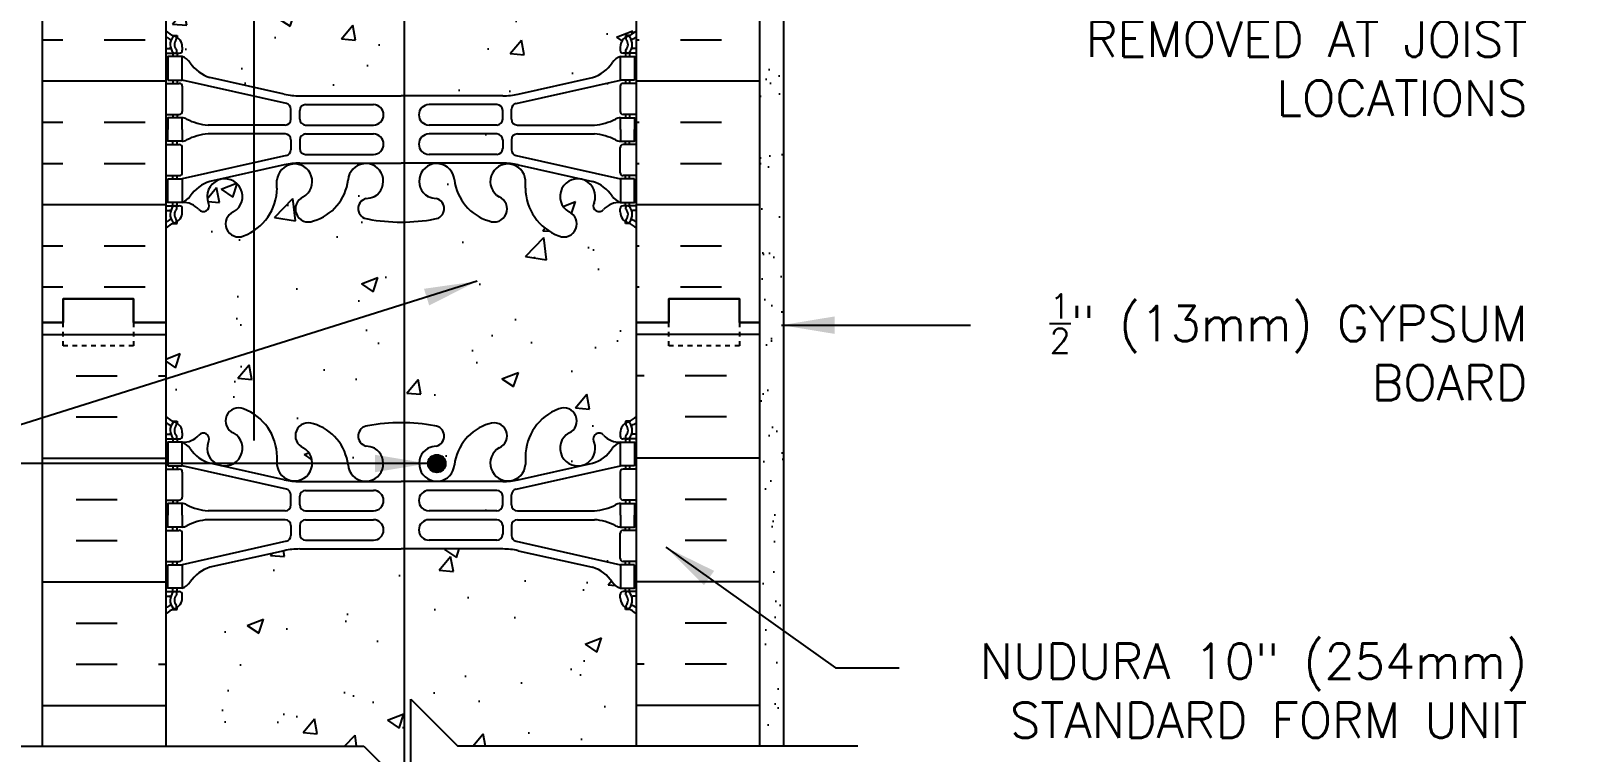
# Model space of a CAD drawing. Header units: inches. Extents: x 323.8 to 374.8, y 143.1 to 209.4.
# Drawn here: x 341.18 to 373.81, y 165.34 to 180.66 of the extents above; entities that cross this region are included whole.
import ezdxf

# ---------------------------------------------------------------- set-up
doc = ezdxf.new("R2010")
doc.units = ezdxf.units.IN
doc.header["$LTSCALE"] = 0.5
doc.header["$MEASUREMENT"] = 0
doc.linetypes.add('DASHED2', pattern=[0.375, 0.25, -0.125])
for name, color, linetype in [('HATCH', 12, 'Continuous'), ('line25', 2, 'Continuous'), ('LINE3', 3, 'Continuous'), ('LINE50', 5, 'Continuous'), ('LINE9', 9, 'Continuous'), ('TEXT', 4, 'Continuous'), ('Web_Edge', 9, 'Continuous')]:
    doc.layers.add(name, color=color, linetype=linetype)
doc.styles.add('DIM', font='romans.shx', dxfattribs={"width": 0.7})
doc.styles.add('ROMANS', font='romans.shx', dxfattribs={"height": 0.75})
doc.dimstyles.new('ext_12', dxfattribs={"dimscale": 12, "dimtxt": 0.09375, "dimasz": 0.09375, "dimexe": 0.09375, "dimexo": 0.0625, "dimgap": 0.0625, "dimtad": 1, "dimdec": 1, "dimzin": 3, "dimdsep": 46, "dimlunit": 4, "dimtxsty": 'DIM', "dimcen": 0.09, "dimdle": 0.09375, "dimclrt": 4, "dimadec": 0, "dimazin": 0, "dimtfac": 1, "dimtdec": 1, "dimtmove": 2, "dimatfit": 3, "dimfxl": 1, "dimfrac": 2, "dimtolj": 1, "dimtzin": 0, "dimarcsym": 0})
pattern_1 = [(50, (64.8806, -5.6803), (3.5863, -0.31376), [0.375, -4.125]), (355, (64.8806, -5.6803), (-0.693757, 3.76096), [0.3, -3.3]), (100.4514, (65.1794, -5.7064), (2.892547, 3.447198), [0.3187, -3.50571]), (46.1842, (64.8806, -4.6803), (5.336205, -0.827595), [0.5625, -6.1875]), (96.6356, (65.325, -4.7493), (4.67331, 4.87059), [0.47805, -5.258565]), (351.1842, (64.8806, -4.6803), (4.67331, 4.87059), [0.45, -4.95]), (21, (65.3806, -4.9303), (2.984535, -2.013094), [0.375, -4.125]), (326, (65.3806, -4.9303), (1.216577, 3.62575), [0.3, -3.3]), (71.4514, (65.6293, -5.098), (4.201113, 1.612652), [0.3187, -3.50571]), (37.5, (64.8806, -5.6803), (0.0607993, 1.6644693), [0, -3.26, 0, -3.35, 0, -3.3125]), (7.5, (64.8806, -5.6803), (1.315348, 1.972059), [0, -1.91, 0, -3.185, 0, -1.2625]), (327.5, (63.7656, -5.6803), (2.669112, -0.1127744), [0, -1.25, 0, -3.9, 0, -5.175]), (317.5, (63.2656, -5.6803), (2.915931, 0.500525), [0, -1.625, 0, -2.59, 0, -3.675])]
pattern_2 = [(310, (64.8806, 354.6207), (3.5863, 0.31376), [0.375, -4.125]), (5, (64.8806, 354.6207), (-0.693757, -3.76096), [0.3, -3.3]), (259.5486, (65.1794, 354.647), (2.892547, -3.447198), [0.3187, -3.50571]), (313.8158, (64.8806, 353.6207), (5.336205, 0.827595), [0.5625, -6.1875]), (263.3644, (65.325, 353.6897), (4.67331, -4.87059), [0.47805, -5.258565]), (8.8158, (64.8806, 353.6207), (4.67331, -4.87059), [0.45, -4.95]), (339, (65.3806, 353.8707), (2.984535, 2.013094), [0.375, -4.125]), (34, (65.3806, 353.8707), (1.216577, -3.62575), [0.3, -3.3]), (288.5486, (65.6293, 354.0384), (4.201113, -1.612652), [0.3187, -3.50571]), (322.5, (64.8806, 354.6207), (0.0607993, -1.6644693), [0, -3.26, 0, -3.35, 0, -3.3125]), (352.5, (64.8806, 354.6207), (1.315348, -1.972059), [0, -1.91, 0, -3.185, 0, -1.2625]), (32.5, (63.7656, 354.6207), (2.669112, 0.1127744), [0, -1.25, 0, -3.9, 0, -5.175]), (42.5, (63.2656, 354.6207), (2.915931, -0.500525), [0, -1.625, 0, -2.59, 0, -3.675])]

msp = doc.modelspace()

# ---------------------------------------------------------------- hatches: boundary and pattern name
at = {"layer": 'HATCH'}
h = msp.add_hatch(dxfattribs=at)
h.set_pattern_fill('AR-CONC', color=256, scale=0.5)
h.set_pattern_definition([(50, (0, 0), (3.5863, -0.31376), [0.375, -4.125]), (355, (0, 0), (-0.693757, 3.76096), [0.3, -3.3]), (100.4514, (0.299, -0.026), (2.892544, 3.4472), [0.3187, -3.50571]), (46.1842, (0, 1), (5.336207, -0.827596), [0.5625, -6.1875]), (96.6356, (0.4447, 0.931), (4.67331, 4.87059), [0.47805, -5.25857]), (351.1842, (0, 1), (4.67331, 4.87059), [0.45, -4.95]), (21, (0.5, 0.75), (2.984535, -2.013094), [0.375, -4.125]), (326, (0.5, 0.75), (1.216577, 3.62575), [0.3, -3.3]), (71.4514, (0.7487, 0.5822), (4.201112, 1.612656), [0.3187, -3.50571]), (37.5, (0, 0), (0.0607993, 1.6644693), [0, -3.26, 0, -3.35, 0, -3.3125]), (7.5, (0, 0), (1.315348, 1.9720586), [0, -1.91, 0, -3.185, 0, -1.2625]), (327.5, (-1.115, 0), (2.669112, -0.1127744), [0, -1.25, 0, -3.9, 0, -5.175]), (317.5, (-1.615, 0), (2.915931, 0.500525), [0, -1.625, 0, -2.59, 0, -3.675])])
h.paths.add_polyline_path([(354.75, 196.47), (356.75, 196.47), (357.45, 194.97), (360.45, 194.97), (361.149, 196.47), (363.149, 196.47), (363.849, 194.97), (366.849, 194.97), (367.548, 196.47), (369.548, 196.47), (370.247, 194.97), (373.247, 194.97), (373.813, 196.183), (373.813, 198.97), (354.051, 198.97), (354.051, 198.972, 0.310845), (353.09, 198.995, 0.520567), (352.491, 198.973, 0.520567), (352.146, 198.924, 0.10231), (352.051, 198.999, 0.10231), (351.955, 198.924, 0.520567), (351.61, 198.973, 0.520567), (351.012, 198.995, 0.310845), (350.051, 198.972, 0.310845), (349.09, 198.995, 0.520567), (348.491, 198.973, 0.520567), (348.146, 198.924, 0.520567), (347.656, 198.881, 0.520567), (347.352, 199.002, 0.258655), (346.93, 199.271, 0.230831), (346.512, 199.097, 0.520567), (346.15, 198.942, 0.520567), (345.869, 198.821, 0.520567), (345.296, 198.86, 0.520567), (344.954, 198.713, 0.520567), (344.595, 198.857, 0.058158), (344.416, 198.916), (344.416, 198.065), (344.051, 198.065), (344.051, 197.315), (344.416, 197.315), (344.416, 196.115), (344.051, 196.115), (344.051, 195.365), (344.416, 195.365), (344.416, 194.921), (346.276, 194.921), (346.276, 194.97), (354.051, 194.97)])
h.paths.add_polyline_path([(346.276, 194.921), (344.416, 194.921), (344.416, 194.165), (344.416, 192.468), (346.276, 192.468)])
h.paths.add_polyline_path([(344.416, 194.165), (344.051, 194.165), (344.051, 190.47, 0.088416), (344.197, 190.373), (344.287, 190.373), (344.287, 190.331, -0.249069), (344.397, 190.124), (344.397, 190.057, -0.414214), (344.334, 189.994), (344.287, 189.994), (344.287, 189.924), (344.392, 189.924, 0.231736), (344.749, 190.075, -0.8344), (344.961, 189.95), (344.949, 189.928, 2.155404), (345.488, 190.123, -1), (345.701, 190.634, -0.311223), (346.41, 189.618), (346.41, 189.453, 1.661382), (346.971, 189.805, -1), (347.185, 190.317, -0.307094), (347.923, 189.421, 1.604516), (348.482, 189.797, 0.055617), (348.303, 189.843, -0.843243), (348.337, 190.275, -0.030385), (348.792, 190.332), (348.792, 192.208), (344.416, 192.208), (344.416, 192.468)])
h.paths.add_polyline_path([(354.051, 192.208), (349.292, 192.208), (349.292, 190.333, -0.031541), (349.765, 190.275, -0.843243), (349.799, 189.843, 0.055617), (349.62, 189.797, 1.604516), (350.178, 189.421, -0.307094), (350.917, 190.317, -1), (351.13, 189.805, 1.661382), (351.692, 189.453), (351.691, 189.598, -0.316114), (352.4, 190.634, -1), (352.614, 190.123, 2.155404), (353.152, 189.928), (353.141, 189.95, -0.834375), (353.352, 190.075, 0.23174), (353.71, 189.924), (353.815, 189.924), (353.815, 189.994), (353.767, 189.994, -0.414214), (353.705, 190.057), (353.705, 190.124, -0.249069), (353.815, 190.331), (353.815, 190.373), (353.905, 190.373, 0.08841), (354.051, 190.47)])
h.paths.add_polyline_path([(353.541, 201.158), (353.421, 201.358), (353.421, 201.47), (353.421, 201.583), (353.541, 201.783), (353.541, 203.144, 0.268138), (353.38, 203.292), (344.722, 203.292, 0.268156), (344.561, 203.144), (344.561, 201.783), (344.681, 201.583), (344.681, 201.47), (344.681, 201.358), (344.561, 201.158), (344.561, 199.796, 0.268156), (344.722, 199.648), (353.38, 199.648, 0.268138), (353.541, 199.796)])
h.paths.add_polyline_path([(348.974, 204.695, 0.225652), (348.599, 205.07), (344.936, 205.07, 0.225652), (344.561, 204.695), (344.561, 203.855, 0.225652), (344.936, 203.48), (348.599, 203.48, 0.225652), (348.974, 203.855)])
h.paths.add_polyline_path([(348.974, 206.477, 0.225652), (348.599, 206.852), (344.936, 206.852, 0.225652), (344.561, 206.477), (344.561, 205.636, 0.225652), (344.936, 205.261), (348.599, 205.261, 0.225652), (348.974, 205.636)])
h.paths.add_polyline_path([(353.541, 206.477, 0.225652), (353.166, 206.852), (349.502, 206.852, 0.225652), (349.127, 206.477), (349.127, 205.636, 0.225652), (349.502, 205.261), (353.166, 205.261, 0.225652), (353.541, 205.636)])
h.paths.add_polyline_path([(353.541, 204.695, 0.225652), (353.166, 205.07), (349.502, 205.07, 0.225652), (349.127, 204.695), (349.127, 203.855, 0.225652), (349.502, 203.48), (353.166, 203.48, 0.225652), (353.541, 203.855)])
h.paths.add_polyline_path([(348.267, 207.785, -0.789943), (348.273, 208.213), (348.051, 208.435), (345.927, 208.435, -0.237921), (346.374, 207.56), (346.374, 207.395, 1.661382), (346.935, 207.748, -1), (347.149, 208.259, -0.30095), (347.885, 207.387, 1.661382), (348.446, 207.739, 0.055617)])
h.paths.add_polyline_path([(350.953, 208.259, -1), (351.166, 207.748, 1.661382), (351.728, 207.395), (351.727, 207.56, -0.237921), (352.175, 208.435), (350.051, 208.435), (349.051, 209.435), (349.051, 208.282, -0.049932), (349.801, 208.217, -0.843243), (349.835, 207.785, 0.055617), (349.656, 207.739, 1.661382), (350.217, 207.387, -0.30095)])
h.paths.add_polyline_path([(353.541, 208.435), (352.795, 208.435, -0.423493), (352.65, 208.065, 2.155404), (353.188, 207.87), (353.177, 207.892, -0.834375), (353.388, 208.017, 0.10894), (353.541, 207.904)])
h.paths.add_polyline_path([(345.452, 208.065, -0.423493), (345.307, 208.435), (344.561, 208.435), (344.561, 207.904, 0.108933), (344.713, 208.017, -0.8344), (344.925, 207.892), (344.913, 207.87, 2.155404)])
h.paths.add_polyline_path([(354.051, 186.278, 0.08841), (353.905, 186.375), (353.815, 186.375), (353.815, 186.417, -0.249069), (353.705, 186.624), (353.705, 186.692, -0.414214), (353.767, 186.754), (353.815, 186.754), (353.815, 186.824), (353.71, 186.824, -0.168672), (353.524, 186.974, 0.17445), (353.116, 187.269), (351.536, 187.622, 0.054974), (351.209, 187.658), (349.051, 187.658), (346.893, 187.658, 0.054974), (346.566, 187.622), (344.985, 187.269, 0.17445), (344.578, 186.974, -0.168672), (344.392, 186.824), (344.287, 186.824), (344.287, 186.754), (344.334, 186.754, -0.414214), (344.397, 186.692), (344.397, 186.624, -0.249069), (344.287, 186.417), (344.287, 186.375), (344.197, 186.375, 0.088416), (344.051, 186.278), (344.051, 180.663, 0.088416), (344.197, 180.565), (344.287, 180.565), (344.287, 180.523, -0.249069), (344.397, 180.316), (344.397, 180.249, -0.414214), (344.334, 180.186), (344.287, 180.186), (344.287, 180.116), (344.392, 180.116, -0.168672), (344.578, 179.967, 0.17445), (344.985, 179.671), (346.566, 179.318, 0.054974), (346.893, 179.282), (349.051, 179.282), (351.209, 179.282, 0.054974), (351.536, 179.318), (353.116, 179.671, 0.17445), (353.524, 179.967, -0.168672), (353.71, 180.116), (353.815, 180.116), (353.815, 180.186), (353.767, 180.186, -0.414214), (353.705, 180.249), (353.705, 180.316, -0.249069), (353.815, 180.523), (353.815, 180.565), (353.905, 180.565, 0.08841), (354.051, 180.663)])
h.paths.add_polyline_path([(354.051, 176.47, 0.08841), (353.905, 176.568), (353.815, 176.568), (353.815, 176.609, -0.249069), (353.705, 176.816), (353.705, 176.884, -0.414214), (353.767, 176.946), (353.815, 176.946), (353.815, 177.016), (353.71, 177.016, 0.231736), (353.352, 176.865, -0.8344), (353.141, 176.991), (353.152, 177.012, 2.155404), (352.614, 176.818, -1), (352.4, 176.307, -0.311223), (351.691, 177.323), (351.692, 177.488, 1.661382), (351.13, 177.135, -1), (350.917, 176.624, -0.307094), (350.178, 177.519, 1.604516), (349.62, 177.143, 0.044004), (349.761, 177.104, -0.921438), (349.765, 176.666, -0.047544), (349.051, 176.601, -0.047544), (348.337, 176.666, -0.921438), (348.341, 177.104, 0.044004), (348.482, 177.143, 1.604516), (347.923, 177.519, -0.307094), (347.185, 176.624, -1), (346.971, 177.135, 1.661382), (346.41, 177.488), (346.41, 177.342, -0.316114), (345.701, 176.307, -1), (345.488, 176.818, 2.135543), (344.947, 177.017, -0.940447), (344.749, 176.865, 0.23174), (344.392, 177.016), (344.287, 177.016), (344.287, 176.946), (344.334, 176.946, -0.414214), (344.397, 176.884), (344.397, 176.816, -0.249069), (344.287, 176.609), (344.287, 176.568), (344.197, 176.568, 0.088416), (344.051, 176.47), (344.051, 174.47), (344.051, 172.47, 0.088416), (344.197, 172.373), (344.287, 172.373), (344.287, 172.331, -0.249069), (344.397, 172.124), (344.397, 172.057, -0.414214), (344.334, 171.994), (344.287, 171.994), (344.287, 171.924), (344.392, 171.924, 0.231736), (344.749, 172.075, -0.8344), (344.961, 171.95), (344.949, 171.928, 2.155404), (345.488, 172.123, -1), (345.701, 172.634, -0.311223), (346.41, 171.618), (346.41, 171.453, 1.661382), (346.971, 171.805, -1), (347.185, 172.317, -0.307094), (347.923, 171.421, 1.604516), (348.482, 171.797, 0.044004), (348.341, 171.836, -0.921438), (348.337, 172.275, -0.047544), (349.051, 172.34, -0.047544), (349.765, 172.275, -0.921438), (349.761, 171.836, 0.044004), (349.62, 171.797, 1.604516), (350.178, 171.421, -0.307094), (350.917, 172.317, -1), (351.13, 171.805, 1.661382), (351.692, 171.453), (351.691, 171.598, -0.316114), (352.4, 172.634, -1), (352.614, 172.123, 2.135543), (353.154, 171.923, -0.940447), (353.352, 172.075, 0.23174), (353.71, 171.924), (353.815, 171.924), (353.815, 171.994), (353.767, 171.994, -0.414214), (353.705, 172.057), (353.705, 172.124, -0.249069), (353.815, 172.331), (353.815, 172.373), (353.905, 172.373, 0.08841), (354.051, 172.47), (354.051, 174.47)])
h.paths.add_polyline_path([(354.051, 168.278, 0.08841), (353.905, 168.375), (353.815, 168.375), (353.815, 168.417, -0.249069), (353.705, 168.624), (353.705, 168.692, -0.414214), (353.767, 168.754), (353.815, 168.754), (353.815, 168.824), (353.71, 168.824, -0.168672), (353.524, 168.974, 0.17445), (353.116, 169.269), (351.536, 169.622, 0.054974), (351.209, 169.658), (349.051, 169.658), (346.893, 169.658, 0.054974), (346.566, 169.622), (344.985, 169.269, 0.17445), (344.578, 168.974, -0.168672), (344.392, 168.824), (344.287, 168.824), (344.287, 168.754), (344.334, 168.754, -0.414214), (344.397, 168.692), (344.397, 168.624, -0.249069), (344.287, 168.417), (344.287, 168.375), (344.197, 168.375, 0.088416), (344.051, 168.278), (344.051, 165.47), (348.254, 165.47), (349.254, 164.47), (349.254, 166.47), (350.254, 165.47), (354.051, 165.47)])
h = msp.add_hatch(dxfattribs=at)
h.set_pattern_fill('AR-SAND', color=256, scale=0.5, style=0)
h.set_pattern_definition([(37.5, (280.9693, 64.4425), (-0.0314967, 0.963412), [0, -0.76, 0, -0.85, 0, -0.8125]), (7.5, (280.9693, 64.4425), (0.884888, 1.411073), [0, -0.41, 0, -0.685, 0, -0.2625]), (327.5, (280.3543, 64.4425), (1.557071, 0.0028295), [0, -0.25, 0, -0.9, 0, -1.175]), (317.5, (280.3543, 64.4425), (1.503063, 0.438838), [0, -0.125, 0, -0.59, 0, -0.675])])
h.paths.add_polyline_path([(357.176, 194.97), (356.676, 194.97), (356.676, 174.47), (356.676, 165.47), (357.176, 165.47)])
h = msp.add_hatch(dxfattribs=at)
h.set_pattern_fill('INSUL', color=256, scale=7, style=0)
h.set_pattern_definition([(0, (354.9836, 187.4704), (0, 2.625), []), (0, (354.9836, 188.3454), (0, 2.625), [0.875, -0.875]), (0, (354.9836, 189.2204), (0, 2.625), [0.875, -0.875])])
h.paths.add_polyline_path([(354.051, 174.47), (354.738, 174.47), (354.738, 174.97), (356.238, 174.97), (356.238, 174.47), (356.676, 174.47), (356.676, 192.47), (356.238, 192.47), (356.238, 191.97), (354.738, 191.97), (354.738, 192.47), (354.051, 192.47)])
h.paths.add_polyline_path([(341.426, 174.47), (341.863, 174.47), (341.863, 174.97), (343.363, 174.97), (343.363, 174.47), (344.051, 174.47), (344.051, 192.47), (343.363, 192.47), (343.363, 192.97), (341.863, 192.97), (341.863, 192.47), (341.426, 192.47)])
h = msp.add_hatch(dxfattribs=at)
h.set_pattern_fill('AR-CONC', color=256, scale=0.5, style=0)
h.set_pattern_definition(pattern_2)
h.paths.add_polyline_path([(353.705, 178.949, 0.414214), (353.767, 178.886), (353.815, 178.886), (353.815, 178.816), (353.718, 178.816, 0.134256), (353.606, 178.788, -0.100756), (353.157, 178.66), (352.352, 178.66), (352.352, 179.312), (353.71, 179.616), (353.815, 179.616), (353.815, 179.546), (353.767, 179.546, 0.414214), (353.705, 179.484)])
h = msp.add_hatch(dxfattribs=at)
h.set_pattern_fill('AR-CONC', color=256, scale=0.5, style=0)
h.set_pattern_definition(pattern_2)
h.paths.add_polyline_path([(351.082, 178.471, -0.414214), (351.207, 178.346), (351.207, 178.162, -0.414214), (351.082, 178.037), (350.532, 178.037), (350.532, 178.471)])
h = msp.add_hatch(dxfattribs=at)
h.set_pattern_fill('AR-CONC', color=256, scale=0.5, style=0)
h.set_pattern_definition(pattern_1)
h.paths.add_polyline_path([(351.082, 170.469, 0.414214), (351.207, 170.594), (351.207, 170.778, 0.414214), (351.082, 170.903), (350.532, 170.903), (350.532, 170.469)])
h = msp.add_hatch(dxfattribs=at)
h.set_pattern_fill('AR-CONC', color=256, scale=0.5, style=0)
h.set_pattern_definition(pattern_1)
h.paths.add_polyline_path([(353.705, 169.992, -0.414214), (353.767, 170.054), (353.815, 170.054), (353.815, 170.124), (353.718, 170.124, -0.134256), (353.606, 170.152, 0.100756), (353.157, 170.28), (352.352, 170.28), (352.352, 169.628), (353.71, 169.324), (353.815, 169.324), (353.815, 169.394), (353.767, 169.394, -0.414214), (353.705, 169.457)])
at = {"layer": 'LINE3'}
msp.add_hatch(color=256, dxfattribs=at).paths.add_polyline_path([(349.619, 171.472, 1), (349.994, 171.472, 1)])

# ---------------------------------------------------------------- linework, layer by layer
at = {"layer": 'HATCH'}
for p, q in [((341.426, 174.211), (344.051, 174.211)), ((356.676, 174.211), (354.051, 174.211)), ((342.139, 173.336), (343.014, 173.336)), ((343.889, 173.336), (344.051, 173.336)), ((354.212, 173.336), (354.051, 173.336)), ((355.962, 173.336), (355.087, 173.336)), ((342.139, 172.461), (343.014, 172.461)), ((355.962, 172.461), (355.087, 172.461)), ((341.426, 171.586), (344.051, 171.586)), ((356.676, 171.586), (354.051, 171.586)), ((342.139, 170.711), (343.014, 170.711)), ((355.962, 170.711), (355.087, 170.711)), ((342.139, 169.836), (343.014, 169.836)), ((355.962, 169.836), (355.087, 169.836)), ((341.426, 168.961), (344.051, 168.961)), ((356.676, 168.961), (354.051, 168.961)), ((342.139, 168.086), (343.014, 168.086)), ((355.962, 168.086), (355.087, 168.086)), ((342.139, 167.211), (343.014, 167.211)), ((343.889, 167.211), (344.051, 167.211)), ((354.212, 167.211), (354.051, 167.211)), ((355.962, 167.211), (355.087, 167.211)), ((341.426, 166.336), (344.051, 166.336)), ((356.676, 166.336), (354.051, 166.336))]:
    msp.add_line(p, q, dxfattribs=at)
at = {"layer": 'line25'}
for p, q in [((344.051, 208.435), (344.051, 174.47)), ((354.051, 174.47), (354.051, 194.97)), ((344.051, 174.47), (344.051, 165.47)), ((354.051, 165.47), (354.051, 174.47))]:
    msp.add_line(p, q, dxfattribs=at)
at = {"layer": 'LINE3'}
for p, q in [((345.926, 171.961), (345.926, 192.208)), ((349.115, 188.189), (349.115, 164.609))]:
    msp.add_line(p, q, dxfattribs=at)
msp.add_circle((349.807, 171.472), 0.188, dxfattribs=at)
at = {"layer": 'LINE50'}
for p, q in [((341.426, 174.47), (341.426, 192.47)), ((356.676, 174.47), (356.676, 192.47)), ((341.426, 165.47), (341.426, 174.47)), ((356.676, 165.47), (356.676, 174.47))]:
    msp.add_line(p, q, dxfattribs=at)
for points in [[(344.051, 174.47), (343.363, 174.47), (343.363, 174.97), (341.863, 174.97), (341.863, 174.47), (341.426, 174.47)], [(341.426, 174.47), (341.863, 174.47), (341.863, 174.97), (343.363, 174.97), (343.363, 174.47), (344.051, 174.47)], [(354.051, 174.47), (354.738, 174.47), (354.738, 174.97), (356.238, 174.97), (356.238, 174.47), (356.676, 174.47)], [(356.676, 174.47), (356.238, 174.47), (356.238, 174.97), (354.738, 174.97), (354.738, 174.47), (354.051, 174.47)]]:
    msp.add_lwpolyline(points, dxfattribs=at)
at = {"layer": 'LINE9'}
for p, q in [((357.176, 194.97), (357.176, 165.47)), ((349.254, 164.47), (349.254, 166.47)), ((349.254, 166.47), (350.254, 165.47)), ((339.751, 165.47), (348.254, 165.47)), ((348.254, 165.47), (349.254, 164.47)), ((358.757, 165.47), (350.254, 165.47))]:
    msp.add_line(p, q, dxfattribs=at)
at = {"layer": 'LINE9', "linetype": 'DASHED2', "ltscale": 0.15}
for points in [[(343.363, 174.47), (343.363, 174.47), (343.363, 173.97), (341.863, 173.97), (341.863, 174.47), (341.863, 174.47)], [(356.238, 174.47), (356.238, 174.47), (356.238, 173.97), (354.738, 173.97), (354.738, 174.47), (354.738, 174.47)]]:
    msp.add_lwpolyline(points, dxfattribs=at)
at = {"layer": 'Web_Edge'}
for p, q in [((344.197, 180.565), (344.287, 180.565)), ((344.287, 180.565), (344.287, 180.523)), ((353.905, 180.565), (353.815, 180.565)), ((353.815, 180.565), (353.815, 180.523)), ((344.051, 180.286), (344.129, 180.286)), ((344.051, 180.186), (344.334, 180.186)), ((344.197, 180.186), (344.197, 180.116)), ((344.287, 180.186), (344.287, 180.116)), ((344.397, 180.316), (344.397, 180.249)), ((353.705, 180.316), (353.705, 180.249)), ((354.051, 180.186), (353.767, 180.186)), ((353.815, 180.186), (353.815, 180.116)), ((353.905, 180.186), (353.905, 180.116)), ((354.051, 180.286), (353.973, 180.286)), ((344.051, 179.546), (344.334, 179.546)), ((344.197, 179.616), (344.197, 179.546)), ((344.287, 179.616), (344.287, 179.546)), ((346.609, 179.12), (344.392, 179.616)), ((346.566, 179.318), (344.985, 179.671)), ((351.492, 179.12), (353.71, 179.616)), ((351.536, 179.318), (353.116, 179.671)), ((354.051, 179.546), (353.767, 179.546)), ((353.815, 179.616), (353.815, 179.546)), ((353.905, 179.616), (353.905, 179.546)), ((344.397, 179.484), (344.397, 178.949)), ((346.893, 179.282), (349.051, 179.282)), ((351.209, 179.282), (349.051, 179.282)), ((353.705, 179.484), (353.705, 178.949)), ((344.051, 178.886), (344.334, 178.886)), ((344.197, 178.886), (344.197, 178.816)), ((344.287, 178.886), (344.287, 178.816)), ((346.707, 178.785), (346.707, 178.998)), ((346.894, 178.786), (346.894, 178.97)), ((347.019, 179.095), (348.459, 179.095)), ((351.082, 179.095), (349.642, 179.095)), ((351.207, 178.786), (351.207, 178.97)), ((351.394, 178.785), (351.394, 178.998)), ((354.051, 178.886), (353.767, 178.886)), ((353.815, 178.886), (353.815, 178.816)), ((353.905, 178.886), (353.905, 178.816)), ((346.582, 178.66), (344.944, 178.66)), ((347.019, 178.661), (348.459, 178.661)), ((351.082, 178.661), (349.642, 178.661)), ((351.519, 178.66), (353.157, 178.66)), ((344.051, 178.246), (344.334, 178.246)), ((344.197, 178.246), (344.197, 178.316)), ((344.287, 178.246), (344.287, 178.316)), ((346.582, 178.472), (344.944, 178.472)), ((346.707, 178.347), (346.707, 178.135)), ((346.894, 178.346), (346.894, 178.162)), ((347.019, 178.471), (348.459, 178.471)), ((351.082, 178.471), (349.642, 178.471)), ((351.207, 178.346), (351.207, 178.162)), ((351.394, 178.347), (351.394, 178.135)), ((351.519, 178.472), (353.157, 178.472)), ((354.051, 178.246), (353.767, 178.246)), ((353.815, 178.246), (353.815, 178.316)), ((353.905, 178.246), (353.905, 178.316)), ((346.609, 178.013), (344.392, 177.516)), ((344.397, 177.649), (344.397, 178.184)), ((347.019, 178.037), (348.459, 178.037)), ((351.082, 178.037), (349.642, 178.037)), ((351.492, 178.013), (353.71, 177.516)), ((353.705, 177.649), (353.705, 178.184)), ((344.051, 177.586), (344.334, 177.586)), ((344.197, 177.516), (344.197, 177.586)), ((344.287, 177.516), (344.287, 177.586)), ((346.566, 177.815), (344.985, 177.462)), ((346.893, 177.851), (349.051, 177.851)), ((351.209, 177.851), (349.051, 177.851)), ((351.536, 177.815), (353.116, 177.462)), ((354.051, 177.586), (353.767, 177.586)), ((353.815, 177.516), (353.815, 177.586)), ((353.905, 177.516), (353.905, 177.586)), ((346.41, 177.323), (346.41, 177.488)), ((351.691, 177.323), (351.692, 177.488)), ((344.051, 176.946), (344.334, 176.946)), ((344.197, 176.946), (344.197, 177.016)), ((344.287, 176.946), (344.287, 177.016)), ((344.949, 177.012), (344.961, 176.991)), ((353.152, 177.012), (353.141, 176.991)), ((354.051, 176.946), (353.767, 176.946)), ((353.815, 176.946), (353.815, 177.016)), ((353.905, 176.946), (353.905, 177.016)), ((344.051, 176.846), (344.129, 176.846)), ((344.287, 176.568), (344.287, 176.609)), ((344.397, 176.816), (344.397, 176.884)), ((353.705, 176.816), (353.705, 176.884)), ((353.815, 176.568), (353.815, 176.609)), ((354.051, 176.846), (353.973, 176.846)), ((344.197, 176.568), (344.287, 176.568)), ((353.905, 176.568), (353.815, 176.568)), ((344.197, 172.373), (344.287, 172.373)), ((344.287, 172.373), (344.287, 172.331)), ((353.905, 172.373), (353.815, 172.373)), ((353.815, 172.373), (353.815, 172.331)), ((344.051, 172.094), (344.129, 172.094)), ((344.397, 172.124), (344.397, 172.057)), ((353.705, 172.124), (353.705, 172.057)), ((354.051, 172.094), (353.973, 172.094)), ((344.051, 171.994), (344.334, 171.994)), ((344.197, 171.994), (344.197, 171.924)), ((344.287, 171.994), (344.287, 171.924)), ((344.949, 171.928), (344.961, 171.95)), ((353.152, 171.928), (353.141, 171.95)), ((354.051, 171.994), (353.767, 171.994)), ((353.815, 171.994), (353.815, 171.924)), ((353.905, 171.994), (353.905, 171.924)), ((344.051, 171.354), (344.334, 171.354)), ((344.197, 171.424), (344.197, 171.354)), ((344.287, 171.424), (344.287, 171.354)), ((346.609, 170.927), (344.392, 171.424)), ((346.566, 171.126), (344.985, 171.479)), ((346.41, 171.618), (346.41, 171.453)), ((351.492, 170.927), (353.71, 171.424)), ((351.536, 171.126), (353.116, 171.479)), ((351.691, 171.618), (351.692, 171.453)), ((354.051, 171.354), (353.767, 171.354)), ((353.815, 171.424), (353.815, 171.354)), ((353.905, 171.424), (353.905, 171.354)), ((344.397, 171.292), (344.397, 170.757)), ((346.893, 171.09), (349.051, 171.09)), ((351.209, 171.09), (349.051, 171.09)), ((353.705, 171.292), (353.705, 170.757)), ((344.051, 170.694), (344.334, 170.694)), ((344.197, 170.694), (344.197, 170.624)), ((344.287, 170.694), (344.287, 170.624)), ((346.707, 170.593), (346.707, 170.805)), ((346.894, 170.594), (346.894, 170.778)), ((347.019, 170.903), (348.459, 170.903)), ((351.082, 170.903), (349.642, 170.903)), ((351.207, 170.594), (351.207, 170.778)), ((351.394, 170.593), (351.394, 170.805)), ((354.051, 170.694), (353.767, 170.694)), ((353.815, 170.694), (353.815, 170.624)), ((353.905, 170.694), (353.905, 170.624)), ((346.582, 170.468), (344.944, 170.468)), ((347.019, 170.469), (348.459, 170.469)), ((351.082, 170.469), (349.642, 170.469)), ((351.519, 170.468), (353.157, 170.468)), ((344.051, 170.054), (344.334, 170.054)), ((344.197, 170.054), (344.197, 170.124)), ((344.287, 170.054), (344.287, 170.124)), ((346.582, 170.28), (344.944, 170.28)), ((346.707, 170.155), (346.707, 169.943)), ((346.894, 170.154), (346.894, 169.97)), ((347.019, 170.279), (348.459, 170.279)), ((351.082, 170.279), (349.642, 170.279)), ((351.207, 170.154), (351.207, 169.97)), ((351.394, 170.155), (351.394, 169.943)), ((351.519, 170.28), (353.157, 170.28)), ((354.051, 170.054), (353.767, 170.054)), ((353.815, 170.054), (353.815, 170.124)), ((353.905, 170.054), (353.905, 170.124)), ((346.609, 169.821), (344.392, 169.324)), ((344.397, 169.457), (344.397, 169.992)), ((347.019, 169.845), (348.459, 169.845)), ((351.082, 169.845), (349.642, 169.845)), ((351.492, 169.821), (353.71, 169.324)), ((353.705, 169.457), (353.705, 169.992)), ((344.051, 169.394), (344.334, 169.394)), ((344.197, 169.324), (344.197, 169.394)), ((344.287, 169.324), (344.287, 169.394)), ((346.566, 169.622), (344.985, 169.269)), ((346.893, 169.658), (349.051, 169.658)), ((351.209, 169.658), (349.051, 169.658)), ((351.536, 169.622), (353.116, 169.269)), ((354.051, 169.394), (353.767, 169.394)), ((353.815, 169.324), (353.815, 169.394)), ((353.905, 169.324), (353.905, 169.394)), ((344.051, 168.754), (344.334, 168.754)), ((344.197, 168.754), (344.197, 168.824)), ((344.287, 168.754), (344.287, 168.824)), ((354.051, 168.754), (353.767, 168.754)), ((353.815, 168.754), (353.815, 168.824)), ((353.905, 168.754), (353.905, 168.824)), ((344.051, 168.654), (344.129, 168.654)), ((344.287, 168.375), (344.287, 168.417)), ((344.397, 168.624), (344.397, 168.692)), ((353.705, 168.624), (353.705, 168.692)), ((353.815, 168.375), (353.815, 168.417)), ((354.051, 168.654), (353.973, 168.654)), ((344.197, 168.375), (344.287, 168.375)), ((353.905, 168.375), (353.815, 168.375))]:
    msp.add_line(p, q, dxfattribs=at)
for points in [[(344.092, 179.616), (344.392, 179.616), (344.392, 180.116), (344.092, 180.116)], [(354.01, 179.616), (353.71, 179.616), (353.71, 180.116), (354.01, 180.116)], [(344.092, 177.516), (344.392, 177.516), (344.392, 177.016), (344.092, 177.016)], [(354.01, 177.516), (353.71, 177.516), (353.71, 177.016), (354.01, 177.016)], [(344.092, 171.424), (344.392, 171.424), (344.392, 171.924), (344.092, 171.924)], [(354.01, 171.424), (353.71, 171.424), (353.71, 171.924), (354.01, 171.924)], [(344.092, 169.324), (344.392, 169.324), (344.392, 168.824), (344.092, 168.824)], [(354.01, 169.324), (353.71, 169.324), (353.71, 168.824), (354.01, 168.824)]]:
    msp.add_lwpolyline(points, close=True, dxfattribs=at)
for points in [[(344.392, 178.566), (344.392, 178.816), (344.092, 178.816), (344.092, 178.566)], [(344.392, 178.566), (344.392, 178.316), (344.092, 178.316), (344.092, 178.566)], [(353.71, 178.566), (353.71, 178.816), (354.01, 178.816), (354.01, 178.566)], [(353.71, 178.566), (353.71, 178.316), (354.01, 178.316), (354.01, 178.566)], [(344.392, 170.374), (344.392, 170.624), (344.092, 170.624), (344.092, 170.374)], [(344.392, 170.374), (344.392, 170.124), (344.092, 170.124), (344.092, 170.374)], [(353.71, 170.374), (353.71, 170.624), (354.01, 170.624), (354.01, 170.374)], [(353.71, 170.374), (353.71, 170.124), (354.01, 170.124), (354.01, 170.374)]]:
    msp.add_lwpolyline(points, dxfattribs=at)
for centre, radius, start, end in [((344.397, 181.023), 0.5, 226.2109, 250.5288), ((344.397, 181.023), 0.6, 234.7832, 245.0748), ((344.39, 180.371), 0.25, 140.1145, 222.4609), ((344.233, 180.502), 0.045, 321.448, 139.1879), ((344.147, 180.316), 0.25, 0, 70.5288), ((353.955, 180.316), 0.25, 109.4712, 180), ((353.869, 180.502), 0.045, 40.8121, 218.552), ((353.705, 181.023), 0.5, 289.4712, 313.7878), ((353.711, 180.371), 0.25, 317.5391, 39.8855), ((353.705, 181.023), 0.6, 294.9252, 305.2158), ((344.129, 180.306), 0.0196, 269.4032, 15.4901), ((344.135, 180.46), 0.021, 343.464, 63.9957), ((344.239, 180.233), 0.045, 222.4609, 42.4609), ((344.39, 180.371), 0.16, 140.0001, 222.4609), ((344.334, 180.249), 0.0625, 270, 0), ((353.767, 180.249), 0.0625, 180, 270), ((353.862, 180.233), 0.045, 137.5391, 317.5391), ((353.711, 180.371), 0.16, 317.5391, 39.9999), ((353.967, 180.46), 0.021, 116.0043, 196.536), ((353.973, 180.306), 0.0196, 164.5099, 270.5968), ((344.269, 179.774), 0.364, 34.9775, 70.3387), ((345.192, 180.385), 0.743, 212.7919, 253.8107), ((352.909, 180.385), 0.743, 286.1893, 327.2081), ((353.832, 179.774), 0.364, 109.6613, 145.0225), ((344.334, 179.484), 0.0625, 0, 90), ((353.767, 179.484), 0.0625, 90, 180), ((346.893, 180.782), 1.5, 257.4135, 270), ((351.209, 180.782), 1.5, 270, 282.5865), ((344.334, 178.949), 0.0625, 270, 0), ((346.582, 178.998), 0.125, 0, 77.3767), ((347.019, 178.97), 0.125, 90, 180), ((348.459, 178.878), 0.217, 270, 90), ((349.642, 178.878), 0.217, 90, 270), ((351.082, 178.97), 0.125, 0, 90), ((351.519, 178.998), 0.125, 102.6233, 180), ((353.767, 178.949), 0.0625, 180, 270), ((344.388, 178.598), 0.219, 60.4937, 88.92), ((345.033, 179.827), 1.17, 242.6365, 265.6505), ((346.582, 178.785), 0.125, 270, 0), ((347.019, 178.786), 0.125, 180, 270), ((351.082, 178.786), 0.125, 270, 360), ((351.519, 178.785), 0.125, 180, 270), ((353.068, 179.827), 1.17, 274.3495, 297.3635), ((353.714, 178.598), 0.219, 91.08, 119.5063), ((344.334, 178.184), 0.0625, 0, 90), ((344.388, 178.535), 0.219, 271.08, 299.5063), ((345.033, 177.305), 1.17, 94.3495, 117.3635), ((346.582, 178.347), 0.125, 0, 90), ((347.019, 178.346), 0.125, 90, 180), ((348.459, 178.254), 0.217, 270, 90), ((349.642, 178.254), 0.217, 90, 270), ((351.082, 178.346), 0.125, 0, 90), ((351.519, 178.347), 0.125, 90, 180), ((353.068, 177.305), 1.17, 62.6365, 85.6505), ((353.714, 178.535), 0.219, 240.4937, 268.92), ((353.767, 178.184), 0.0625, 90, 180), ((346.582, 178.135), 0.125, 282.6233, 0), ((347.019, 178.162), 0.125, 180, 270), ((351.082, 178.162), 0.125, 270, 0), ((351.519, 178.135), 0.125, 180, 257.3767), ((344.334, 177.649), 0.0625, 270, 0), ((346.784, 177.46), 0.375, 299.9315, 175.7552), ((346.893, 176.351), 1.5, 90, 102.5865), ((348.295, 177.468), 0.375, 299.9315, 175.7552), ((349.807, 177.468), 0.375, 4.2448, 240.0685), ((351.318, 177.46), 0.375, 4.2448, 240.0685), ((351.209, 176.351), 1.5, 77.4135, 90), ((353.767, 177.649), 0.0625, 180, 270), ((345.192, 176.748), 0.743, 106.1893, 147.2081), ((345.301, 177.143), 0.375, 299.9315, 200.3757), ((345.319, 177.329), 1.092, 290.5175, 359.6668), ((346.894, 177.616), 1.034, 286.3365, 353.3331), ((351.208, 177.616), 1.034, 186.6669, 253.6635), ((352.783, 177.329), 1.092, 180.3332, 249.4825), ((352.801, 177.143), 0.375, 339.6243, 240.0685), ((352.909, 176.748), 0.743, 32.7919, 73.8107), ((344.39, 176.762), 0.25, 137.5391, 219.8855), ((344.239, 176.9), 0.045, 317.5391, 137.5391), ((344.334, 176.884), 0.0625, 360, 90), ((344.269, 177.359), 0.364, 289.6613, 325.0225), ((344.416, 176.576), 0.441, 41.0127, 93.2024), ((344.844, 176.947), 0.125, 221.0127, 20.3757), ((347.078, 176.879), 0.277, 112.68, 292.68), ((348.357, 176.885), 0.22, 104.2604, 264.8165), ((348.188, 177.924), 0.834, 277.8937, 290.6271), ((349.913, 177.924), 0.834, 249.3729, 262.1063), ((349.745, 176.885), 0.22, 275.1835, 75.7396), ((351.024, 176.879), 0.277, 247.32, 67.32), ((353.258, 176.947), 0.125, 159.6243, 318.9873), ((353.685, 176.576), 0.441, 86.7976, 138.9873), ((353.832, 177.359), 0.364, 214.9775, 250.3387), ((353.767, 176.884), 0.0625, 90, 180), ((353.862, 176.9), 0.045, 42.4609, 222.4609), ((353.711, 176.762), 0.25, 320.1145, 42.4609), ((344.397, 176.109), 0.6, 114.9252, 125.2168), ((344.397, 176.109), 0.5, 109.4712, 133.7891), ((344.129, 176.827), 0.0196, 344.5099, 90.5968), ((344.135, 176.672), 0.021, 296.0043, 16.536), ((344.233, 176.631), 0.045, 220.8121, 38.552), ((344.39, 176.762), 0.16, 137.5391, 219.9999), ((344.147, 176.816), 0.25, 289.4712, 360), ((345.595, 176.562), 0.277, 112.68, 292.68), ((349.034, 180.378), 3.777, 259.3725, 270.2606), ((349.068, 180.378), 3.777, 269.7394, 280.6275), ((352.507, 176.562), 0.277, 247.32, 67.32), ((353.955, 176.816), 0.25, 180, 250.5288), ((353.869, 176.631), 0.045, 141.448, 319.1879), ((353.711, 176.762), 0.16, 320.0001, 42.4609), ((353.705, 176.109), 0.5, 46.2122, 70.5288), ((353.967, 176.672), 0.021, 163.464, 243.9957), ((353.973, 176.827), 0.0196, 89.4032, 195.4901), ((353.705, 176.109), 0.6, 54.7832, 65.0748), ((345.595, 172.378), 0.277, 67.32, 247.32), ((352.507, 172.378), 0.277, 292.68, 112.68), ((344.397, 172.831), 0.5, 226.2109, 250.5288), ((344.397, 172.831), 0.6, 234.7832, 245.0748), ((344.39, 172.179), 0.25, 140.1145, 222.4609), ((344.233, 172.309), 0.045, 321.448, 139.1879), ((344.147, 172.124), 0.25, 0, 70.5288), ((345.319, 171.611), 1.092, 0.3332, 69.4825), ((347.078, 172.061), 0.277, 67.32, 247.32), ((349.034, 168.562), 3.777, 89.7394, 100.6275), ((349.068, 168.562), 3.777, 79.3725, 90.2606), ((351.024, 172.061), 0.277, 292.68, 112.68), ((352.783, 171.611), 1.092, 110.5175, 179.6668), ((353.955, 172.124), 0.25, 109.4712, 180), ((353.869, 172.309), 0.045, 40.8121, 218.552), ((353.705, 172.831), 0.5, 289.4712, 313.7878), ((353.711, 172.179), 0.25, 317.5391, 39.8855), ((353.705, 172.831), 0.6, 294.9252, 305.2168), ((344.129, 172.114), 0.0196, 269.4032, 15.4901), ((344.135, 172.268), 0.021, 343.464, 63.9957), ((344.239, 172.04), 0.045, 222.4609, 42.4609), ((344.39, 172.179), 0.16, 140.0001, 222.4609), ((344.334, 172.057), 0.0625, 270, 0), ((344.416, 172.365), 0.441, 266.7976, 318.9873), ((344.844, 171.993), 0.125, 339.6243, 138.9873), ((345.301, 171.798), 0.375, 159.6243, 60.0685), ((346.894, 171.324), 1.034, 6.6669, 73.6635), ((348.357, 172.056), 0.22, 95.1835, 255.7396), ((349.745, 172.056), 0.22, 284.2604, 84.8165), ((351.208, 171.324), 1.034, 106.3365, 173.3331), ((352.801, 171.798), 0.375, 119.9315, 20.3757), ((353.258, 171.993), 0.125, 41.0127, 200.3757), ((353.685, 172.365), 0.441, 221.0127, 273.2024), ((353.767, 172.057), 0.0625, 180, 270), ((353.862, 172.04), 0.045, 137.5391, 317.5391), ((353.711, 172.179), 0.16, 317.5391, 39.9999), ((353.967, 172.268), 0.021, 116.0043, 196.536), ((353.973, 172.114), 0.0196, 164.5099, 270.5968), ((344.269, 171.581), 0.364, 34.9775, 70.3387), ((345.192, 172.193), 0.743, 212.7919, 253.8107), ((346.784, 171.48), 0.375, 184.2448, 60.0685), ((348.295, 171.472), 0.375, 184.2448, 60.0685), ((348.188, 171.016), 0.834, 69.3729, 82.1063), ((349.807, 171.472), 0.375, 119.9315, 355.7552), ((349.913, 171.016), 0.834, 97.8937, 110.6271), ((351.318, 171.48), 0.375, 119.9315, 355.7552), ((352.909, 172.193), 0.743, 286.1893, 327.2081), ((353.832, 171.581), 0.364, 109.6613, 145.0225), ((344.334, 171.292), 0.0625, 0, 90), ((353.767, 171.292), 0.0625, 90, 180), ((346.893, 172.59), 1.5, 257.4135, 270), ((351.209, 172.59), 1.5, 270, 282.5865), ((344.334, 170.757), 0.0625, 270, 0), ((346.582, 170.805), 0.125, 0, 77.3767), ((347.019, 170.778), 0.125, 90, 180), ((348.459, 170.686), 0.217, 270, 90), ((349.642, 170.686), 0.217, 90, 270), ((351.082, 170.778), 0.125, 0, 90), ((351.519, 170.805), 0.125, 102.6233, 180), ((353.767, 170.757), 0.0625, 180, 270), ((344.388, 170.405), 0.219, 60.4937, 88.92), ((345.033, 171.635), 1.17, 242.6365, 265.6505), ((346.582, 170.593), 0.125, 270, 0), ((347.019, 170.594), 0.125, 180, 270), ((351.082, 170.594), 0.125, 270, 360), ((351.519, 170.593), 0.125, 180, 270), ((353.068, 171.635), 1.17, 274.3495, 297.3635), ((353.714, 170.405), 0.219, 91.08, 119.5063), ((344.334, 169.992), 0.0625, 0, 90), ((344.388, 170.343), 0.219, 271.08, 299.5063), ((345.033, 169.113), 1.17, 94.3495, 117.3635), ((346.582, 170.155), 0.125, 0, 90), ((347.019, 170.154), 0.125, 90, 180), ((348.459, 170.062), 0.217, 270, 90), ((349.642, 170.062), 0.217, 90, 270), ((351.082, 170.154), 0.125, 0, 90), ((351.519, 170.155), 0.125, 90, 180), ((353.068, 169.113), 1.17, 62.6365, 85.6505), ((353.714, 170.343), 0.219, 240.4937, 268.92), ((353.767, 169.992), 0.0625, 90, 180), ((346.582, 169.943), 0.125, 282.6233, 0), ((347.019, 169.97), 0.125, 180, 270), ((351.082, 169.97), 0.125, 270, 0), ((351.519, 169.943), 0.125, 180, 257.3767), ((344.334, 169.457), 0.0625, 270, 0), ((346.893, 168.158), 1.5, 90, 102.5865), ((351.209, 168.158), 1.5, 77.4135, 90), ((353.767, 169.457), 0.0625, 180, 270), ((345.192, 168.555), 0.743, 106.1893, 147.2081), ((352.909, 168.555), 0.743, 32.7919, 73.8107), ((344.39, 168.569), 0.25, 137.5391, 219.8855), ((344.239, 168.708), 0.045, 317.5391, 137.5391), ((344.334, 168.692), 0.0625, 360, 90), ((344.269, 169.167), 0.364, 289.6613, 325.0225), ((353.832, 169.167), 0.364, 214.9775, 250.3387), ((353.767, 168.692), 0.0625, 90, 180), ((353.862, 168.708), 0.045, 42.4609, 222.4609), ((353.711, 168.569), 0.25, 320.1145, 42.4609), ((344.397, 167.917), 0.6, 114.9252, 125.2168), ((344.129, 168.634), 0.0196, 344.5099, 90.5968), ((344.135, 168.48), 0.021, 296.0043, 16.536), ((344.233, 168.439), 0.045, 220.8121, 38.552), ((344.39, 168.569), 0.16, 137.5391, 219.9999), ((344.147, 168.624), 0.25, 289.4712, 360), ((353.955, 168.624), 0.25, 180, 250.5288), ((353.869, 168.439), 0.045, 141.448, 319.1879), ((353.711, 168.569), 0.16, 320.0001, 42.4609), ((353.967, 168.48), 0.021, 163.464, 243.9957), ((353.973, 168.634), 0.0196, 89.4032, 195.4901), ((353.705, 167.917), 0.6, 54.7842, 65.0748), ((344.397, 167.917), 0.5, 109.4712, 133.7891), ((353.705, 167.917), 0.5, 46.2122, 70.5288)]:
    msp.add_arc(centre, radius, start, end, dxfattribs=at)
for points in [[(346.894, 178.791), (346.894, 178.965)], [(351.207, 178.791), (351.207, 178.965)], [(346.894, 178.341), (346.894, 178.167)], [(351.207, 178.341), (351.207, 178.167)], [(346.894, 170.599), (346.894, 170.773)], [(351.207, 170.599), (351.207, 170.773)], [(346.894, 170.149), (346.894, 169.975)], [(351.207, 170.149), (351.207, 169.975)]]:
    msp.add_open_spline(points, degree=1, dxfattribs=at)

# ---------------------------------------------------------------- texts
at = {"layer": 'TEXT', "char_height": 0.75, "attachment_point": 6, "style": 'ROMANS'}
for s, insert, width in [('\\A1;INTERIOR INSULATION REMOVED AT JOIST LOCATIONS', (372.987, 180.483), 12.22718), ('\\A1;{\\H0.7x;\\S1/2;}" (13mm) GYPSUM BOARD', (372.987, 173.945), 12.19083), ('NUDURA 10" (254mm) STANDARD FORM UNIT', (372.982, 166.648), 14.12358)]:
    msp.add_mtext(s, dxfattribs=dict(at, insert=insert, width=width))

# ---------------------------------------------------------------- leaders
at = {"layer": 'TEXT'}
for points, override in [([(350.663, 175.344), (338.336, 171.472)], {"dimgap": 0.0625, "dimtad": 0}), ([(357.135, 174.411), (360.411, 174.411), (361.147, 174.411)], {"dimtad": 0}), ([(349.619, 171.474), (330.955, 171.472)], {"dimgap": 0.0625, "dimtad": 0}), ([(354.677, 169.694), (358.283, 167.131), (359.635, 167.131)], {"dimgap": 0.0625, "dimtad": 0})]:
    msp.add_leader(points, dimstyle='ext_12', override=override, dxfattribs=at)

doc.saveas('drawing.dxf')
